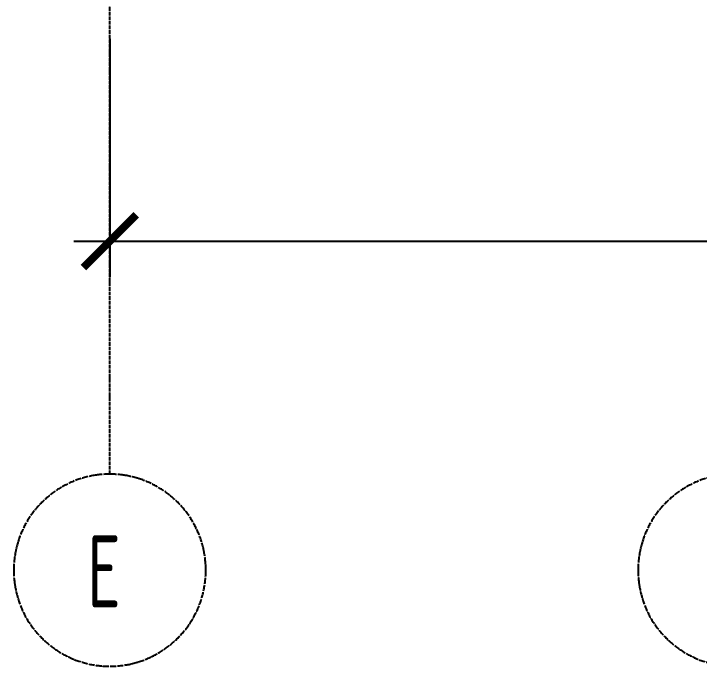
# Model space of a CAD drawing. Header units: millimetres. Extents: x 2162 to 93478, y -2737 to 52379.
# Drawn here: x 68204 to 71059, y 40518 to 43236 of the extents above; entities that cross this region are included whole.
import ezdxf

# ---------------------------------------------------------------- set-up
doc = ezdxf.new("R2010")
doc.units = ezdxf.units.MM
doc.linetypes.add('Штрихпунктир 15 х 2 х 2 мм', pattern=[19, 15, -2, 0, -2])
doc.linetypes.add('Штрихпунктирная', pattern=[30, 25, -2.25, 0.5, -2.25])
doc.layers.add('Axes', color=40, linetype='Штрихпунктирная')
doc.layers.add('dimension', color=4, linetype='Continuous')
doc.layers.add('txt', color=219, linetype='Continuous', lineweight=20)
doc.styles.add('GOST Common_1', font='gost.shx', dxfattribs={"width": 0.8, "height": 250})
doc.styles.add('KOTE', font='romrust.shx', dxfattribs={"width": 0.8})
doc.dimstyles.new('ayala 100', dxfattribs={"dimscale": 50, "dimtxt": 6, "dimasz": 4.4, "dimexe": 3, "dimexo": 5, "dimgap": 1, "dimtad": 1, "dimtoh": 1, "dimdec": 0, "dimzin": 9, "dimdsep": 46, "dimtxsty": 'KOTE', "dimblk": 'ARCHTICK', "dimcen": 0, "dimdle": 3, "dimclrd": 4, "dimclre": 4, "dimclrt": 3, "dimadec": 0, "dimazin": 0, "dimtfac": 0.666667, "dimtdec": 0, "dimtix": 1, "dimtmove": 1, "dimatfit": 0, "dimfxl": 1, "dimtvp": 1, "dimtolj": 1, "dimarcsym": 0})

# ---------------------------------------------------------------- blocks, each defined once
blk = doc.blocks.new('_ArchTick')
at = {"color": 0, "linetype": 'ByBlock', "const_width": 0.15}
blk.add_lwpolyline([(-0.5, -0.5), (0.5, 0.5)], dxfattribs=at)
blk = doc.blocks.new('*D84')
at = {"layer": 'Defpoints', "color": 0, "transparency": 16777216}
for p in [(89203.7, 43687.6), (68603.7, 43380.8), (89203.7, 42288.2)]:
    blk.add_point(p, dxfattribs=at)
at = {"layer": 'dimension', "color": 4, "lineweight": -2, "transparency": 16777216}
for p, q in [((89203.7, 43437.6), (89203.7, 42138.2)), ((68603.7, 43130.8), (68603.7, 42138.2)), ((68453.7, 42288.2), (89353.7, 42288.2))]:
    blk.add_line(p, q, dxfattribs=at)
at = {"layer": 'dimension', "color": 4, "lineweight": -2, "transparency": 16777216, "xscale": 220, "yscale": 220, "zscale": 220, "rotation": 180}
blk.add_blockref('_ArchTick', (68603.7, 42288.2), dxfattribs=at)
at = {"layer": 'dimension', "color": 4, "lineweight": -2, "transparency": 16777216, "xscale": 220, "yscale": 220, "zscale": 220}
blk.add_blockref('_ArchTick', (89203.7, 42288.2), dxfattribs=at)
at = {"layer": 'dimension', "color": 3, "transparency": 16777216, "insert": (78903.7, 42488.2), "char_height": 300, "attachment_point": 5, "style": 'KOTE'}
blk.add_mtext('\\A1;20600', dxfattribs=at)

msp = doc.modelspace()

# ---------------------------------------------------------------- linework, layer by layer
at = {"layer": 'Axes', "linetype": 'Штрихпунктир 15 х 2 х 2 мм'}
msp.add_line((68603.7, 41318.4), (68603.7, 50062), dxfattribs=at)
at = {"layer": 'Axes', "color": 0}
for centre, start, end in [((68603.7, 40918.4), 0, 180), ((71203.7, 40918.4), 0, 180), ((68603.7, 40918.4), 180, 0), ((71203.7, 40918.4), 180, 0)]:
    msp.add_arc(centre, 400, start, end, dxfattribs=at)

# ---------------------------------------------------------------- texts
at = {"layer": 'txt', "insert": (68510.6, 41062.9), "char_height": 300, "width": 237.299, "attachment_point": 1, "style": 'GOST Common_1'}
msp.add_mtext('{\\W0.8;E}', dxfattribs=at)

# ---------------------------------------------------------------- dimensions: what is measured, and where the dimension line sits
at = {"layer": 'dimension'}
dim = msp.add_linear_dim(base=(89203.7, 42288.2), p1=(68603.7, 43380.8), p2=(89203.7, 43687.6), dimstyle='ayala 100', dxfattribs=at)
dim.commit()
dim.dimension.update_dxf_attribs({"geometry": '*D84', "text_midpoint": (78903.7, 42488.2)})

doc.saveas('drawing.dxf')
